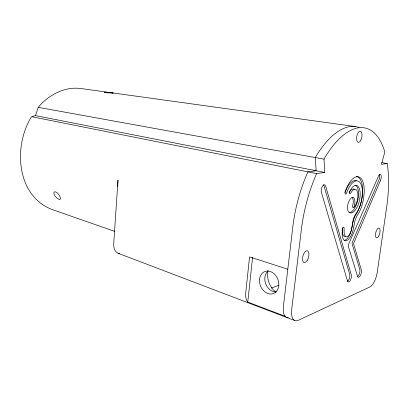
<?xml version="1.0" encoding="UTF-8"?>
<svg xmlns="http://www.w3.org/2000/svg" width="409" height="409" viewBox="0 0 409 409"><rect width="100%" height="100%" fill="white"/><g stroke="black" fill="none" stroke-linecap="round" stroke-linejoin="round"><path stroke-width="0.61" d="M285.129 316.28L247.762 302.082L252.598 257.241M387.267 163.523L381.418 164.362L384.803 152.02A90.522 39.924 -76.4 0 0 323.994 159.127L324.751 172.45L316.648 173.605L316.321 174.336A90.522 39.924 -76.4 0 0 301.52 228.319L291.709 309.409A15.568 7.193 -72.4 0 0 298.187 320.329L369.859 286.965A12.97 5.097 -74.8 0 0 377.241 272.225L386.888 205.533A90.522 39.924 -76.4 0 0 387.292 163.672L381.812 162.577M31.242 117.138C13.431 146.085 16.13 195.323 51.713 209.377L114.735 231.387M38.231 107.322C48.518 95.021 64.561 86.289 80.921 88.523L355.273 126.56M271.377 288.033L279.107 285.17M324.751 172.45L35.455 115.599L31.529 116.667L316.648 173.605M112.046 92.853L105.082 92.209A4.422 0.337 3 0 0 104.448 92.347M112.138 92.863L113.252 93.037L110.64 92.981A4.422 0.337 3 0 1 108.319 92.884L108.18 92.879A4.412 0.424 1.7 0 1 104.453 92.357M323.984 159.142L38.226 107.332L35.455 115.599M353.897 207.404A7.454 3.267 -76.9 0 0 354.082 198.191A7.454 3.267 -76.9 0 0 349.286 200.62A9.576 4.192 -76.9 0 0 348.1 203.539A6.626 2.909 -76.9 0 0 347.486 208.881L348.125 211.223A14.1 6.171 -77.1 0 0 357.277 206.796A14.1 6.171 -77.1 0 0 359.25 188.227A14.1 6.171 -77.1 0 0 350.385 190.006L349.639 191.397A1.805 0.798 -77.4 0 0 349.623 193.508A1.805 0.798 -77.4 0 0 350.712 193.135A9.934 4.346 -77.1 0 1 357.66 192.567A9.934 4.346 -77.1 0 1 353.897 207.404L352.267 207.031A7.439 3.277 -76.9 0 0 352.062 197.399M287.808 269.214L249.567 256.898L245.768 292.471A14.714 7.653 -71.8 0 0 247.762 302.082M118.237 253.324L294.874 320.564M357.783 127.066A89.689 40.465 -76.4 0 1 359.005 127.45M357.374 126.959A89.689 40.465 -76.4 0 0 315.288 157.547L316.121 170.757L307.936 171.867L307.609 172.588A89.689 40.465 -76.4 0 0 292.921 226.013L283.411 306.351A15.414 7.285 -72.3 0 0 288.258 317.691M357.256 276.791A4.32 1.769 -74.7 0 0 359.378 273.795A4.32 1.769 -74.7 0 0 359.792 269.5L352.221 244.193A1.738 0.741 -75.6 0 1 352.553 241.75L379.025 179.848A3.998 1.651 -78 0 0 379.179 174.449M347.486 281.341A4.177 1.754 -74.4 0 0 349.409 278.289A4.177 1.754 -74.4 0 0 349.7 274.398L324.056 186.08A4.606 2.203 -77.3 0 0 323.258 184.679M354.94 185.108A14.075 6.186 -77.1 0 1 357.931 199.612A14.075 6.186 -77.1 0 1 349.204 212.614M349.061 192.782A9.913 4.361 -77.1 0 1 354.404 189.306M345.416 236.387A7.996 3.497 -76 0 1 342.507 231.259L342.435 228.432A1.933 0.859 -75.9 0 0 342.481 227.966M344.194 240.344A11.968 5.235 -76 0 0 351.438 229.945L352.471 224.986A11.779 5.015 -76.3 0 1 356.438 213.81L356.5 213.733A20.762 9.1 -77.1 0 0 361.996 197.67L362.553 192.767A22.556 9.913 -77.2 0 0 356.316 176.427M345.022 192.521A18.737 8.236 -77.1 0 1 356.449 180.763M119.52 253.672A12.28 8.431 -69.4 0 1 113.717 243.779L117.986 180.083L117.894 181.535A72.347 47.93 -76.4 0 0 117.756 186.346M276.356 292.006A11.672 9.264 67.9 0 1 265.727 283.892A11.672 9.264 67.9 0 1 268.217 270.886M275.743 292.098A18.788 15.077 67.3 0 1 267.921 270.809M342.215 229.613L342.154 234.311A11.989 5.22 -76 0 0 346.627 240.599A11.989 5.22 -76 0 0 353.049 230.354L354.082 225.39A11.805 5 -76.3 0 1 358.054 214.188L358.115 214.112A20.798 9.075 -77.1 0 0 363.611 198.017L364.174 193.109A22.597 9.888 -77.2 0 0 358.923 176.979A22.597 9.888 -77.2 0 0 347.077 186.882L345.176 191.586A2.03 0.91 -77.4 0 0 345.314 193.851A2.03 0.91 -77.4 0 0 346.576 193.135L346.689 192.879A18.773 8.211 -77.1 0 1 361.07 184.423A18.773 8.211 -77.1 0 1 355.81 213.841L355.278 214.776A10.859 4.632 -76.4 0 0 353.238 219.613L351.786 227.971A8.011 3.487 -76 0 1 347.359 236.683A8.011 3.487 -76 0 1 344.138 231.678L344.066 228.846A1.938 0.854 -76 0 0 343.356 227.143A1.938 0.854 -76 0 0 342.215 229.613M380.615 180.154L354.143 242.179A1.738 0.736 -75.6 0 0 353.811 244.623L361.336 269.96A4.325 1.764 -74.7 0 1 360.181 275.876A4.325 1.764 -74.7 0 1 357.522 276.305L348.586 247.169A3.119 1.334 -75.5 0 1 349.066 243.217L378.126 176.933A4.003 1.646 -78 0 1 380.769 174.735A4.003 1.646 -78 0 1 380.615 180.154M59.847 199.275L59.837 199.275A4.586 1.702 46.6 0 1 57.73 198.61L57.654 198.559A4.596 1.784 48.2 0 1 55.409 196.478L55.327 196.366A4.591 1.861 49.9 0 1 54.279 194.643A4.586 1.927 51.6 0 1 53.896 193.012A4.586 1.999 53.3 0 1 55.062 191.826L55.138 191.831A4.571 2.06 55 0 1 56.018 192.112L56.11 192.158A4.586 1.999 53.3 0 1 58.722 194.556A4.586 1.927 51.6 0 1 59.872 196.448A4.591 1.861 49.9 0 1 60.394 198.012L60.404 198.104A4.596 1.784 48.2 0 1 59.852 199.275M347.471 280.876L321.31 192.087A4.617 2.193 -77.3 0 1 322.783 185.814A4.617 2.193 -77.3 0 1 325.779 186.443L351.265 274.879A4.187 1.748 -74.4 0 1 350.104 280.686A4.187 1.748 -74.4 0 1 347.476 280.891L347.476 280.891M307.292 260.282A6.084 2.894 -74.4 0 0 307.41 250.773A6.084 2.894 -74.4 0 0 302.507 258.8A6.084 2.894 -74.4 0 0 307.292 260.282M360.922 140.042A5.731 2.541 -79.5 0 0 360.421 131.1A5.731 2.541 -79.5 0 0 356.633 139.029A5.731 2.541 -79.5 0 0 360.922 140.042M378.841 235.901A5.072 2.025 -76.2 0 0 379.01 228.048A5.072 2.025 -76.2 0 0 375.462 234.955A5.072 2.025 -76.2 0 0 378.841 235.901M259.475 279.904A11.8 9.3 68.2 0 0 273.401 293.544A11.8 9.3 68.2 0 0 274.531 274.173A11.8 9.3 68.2 0 0 259.475 279.904"/></g></svg>
